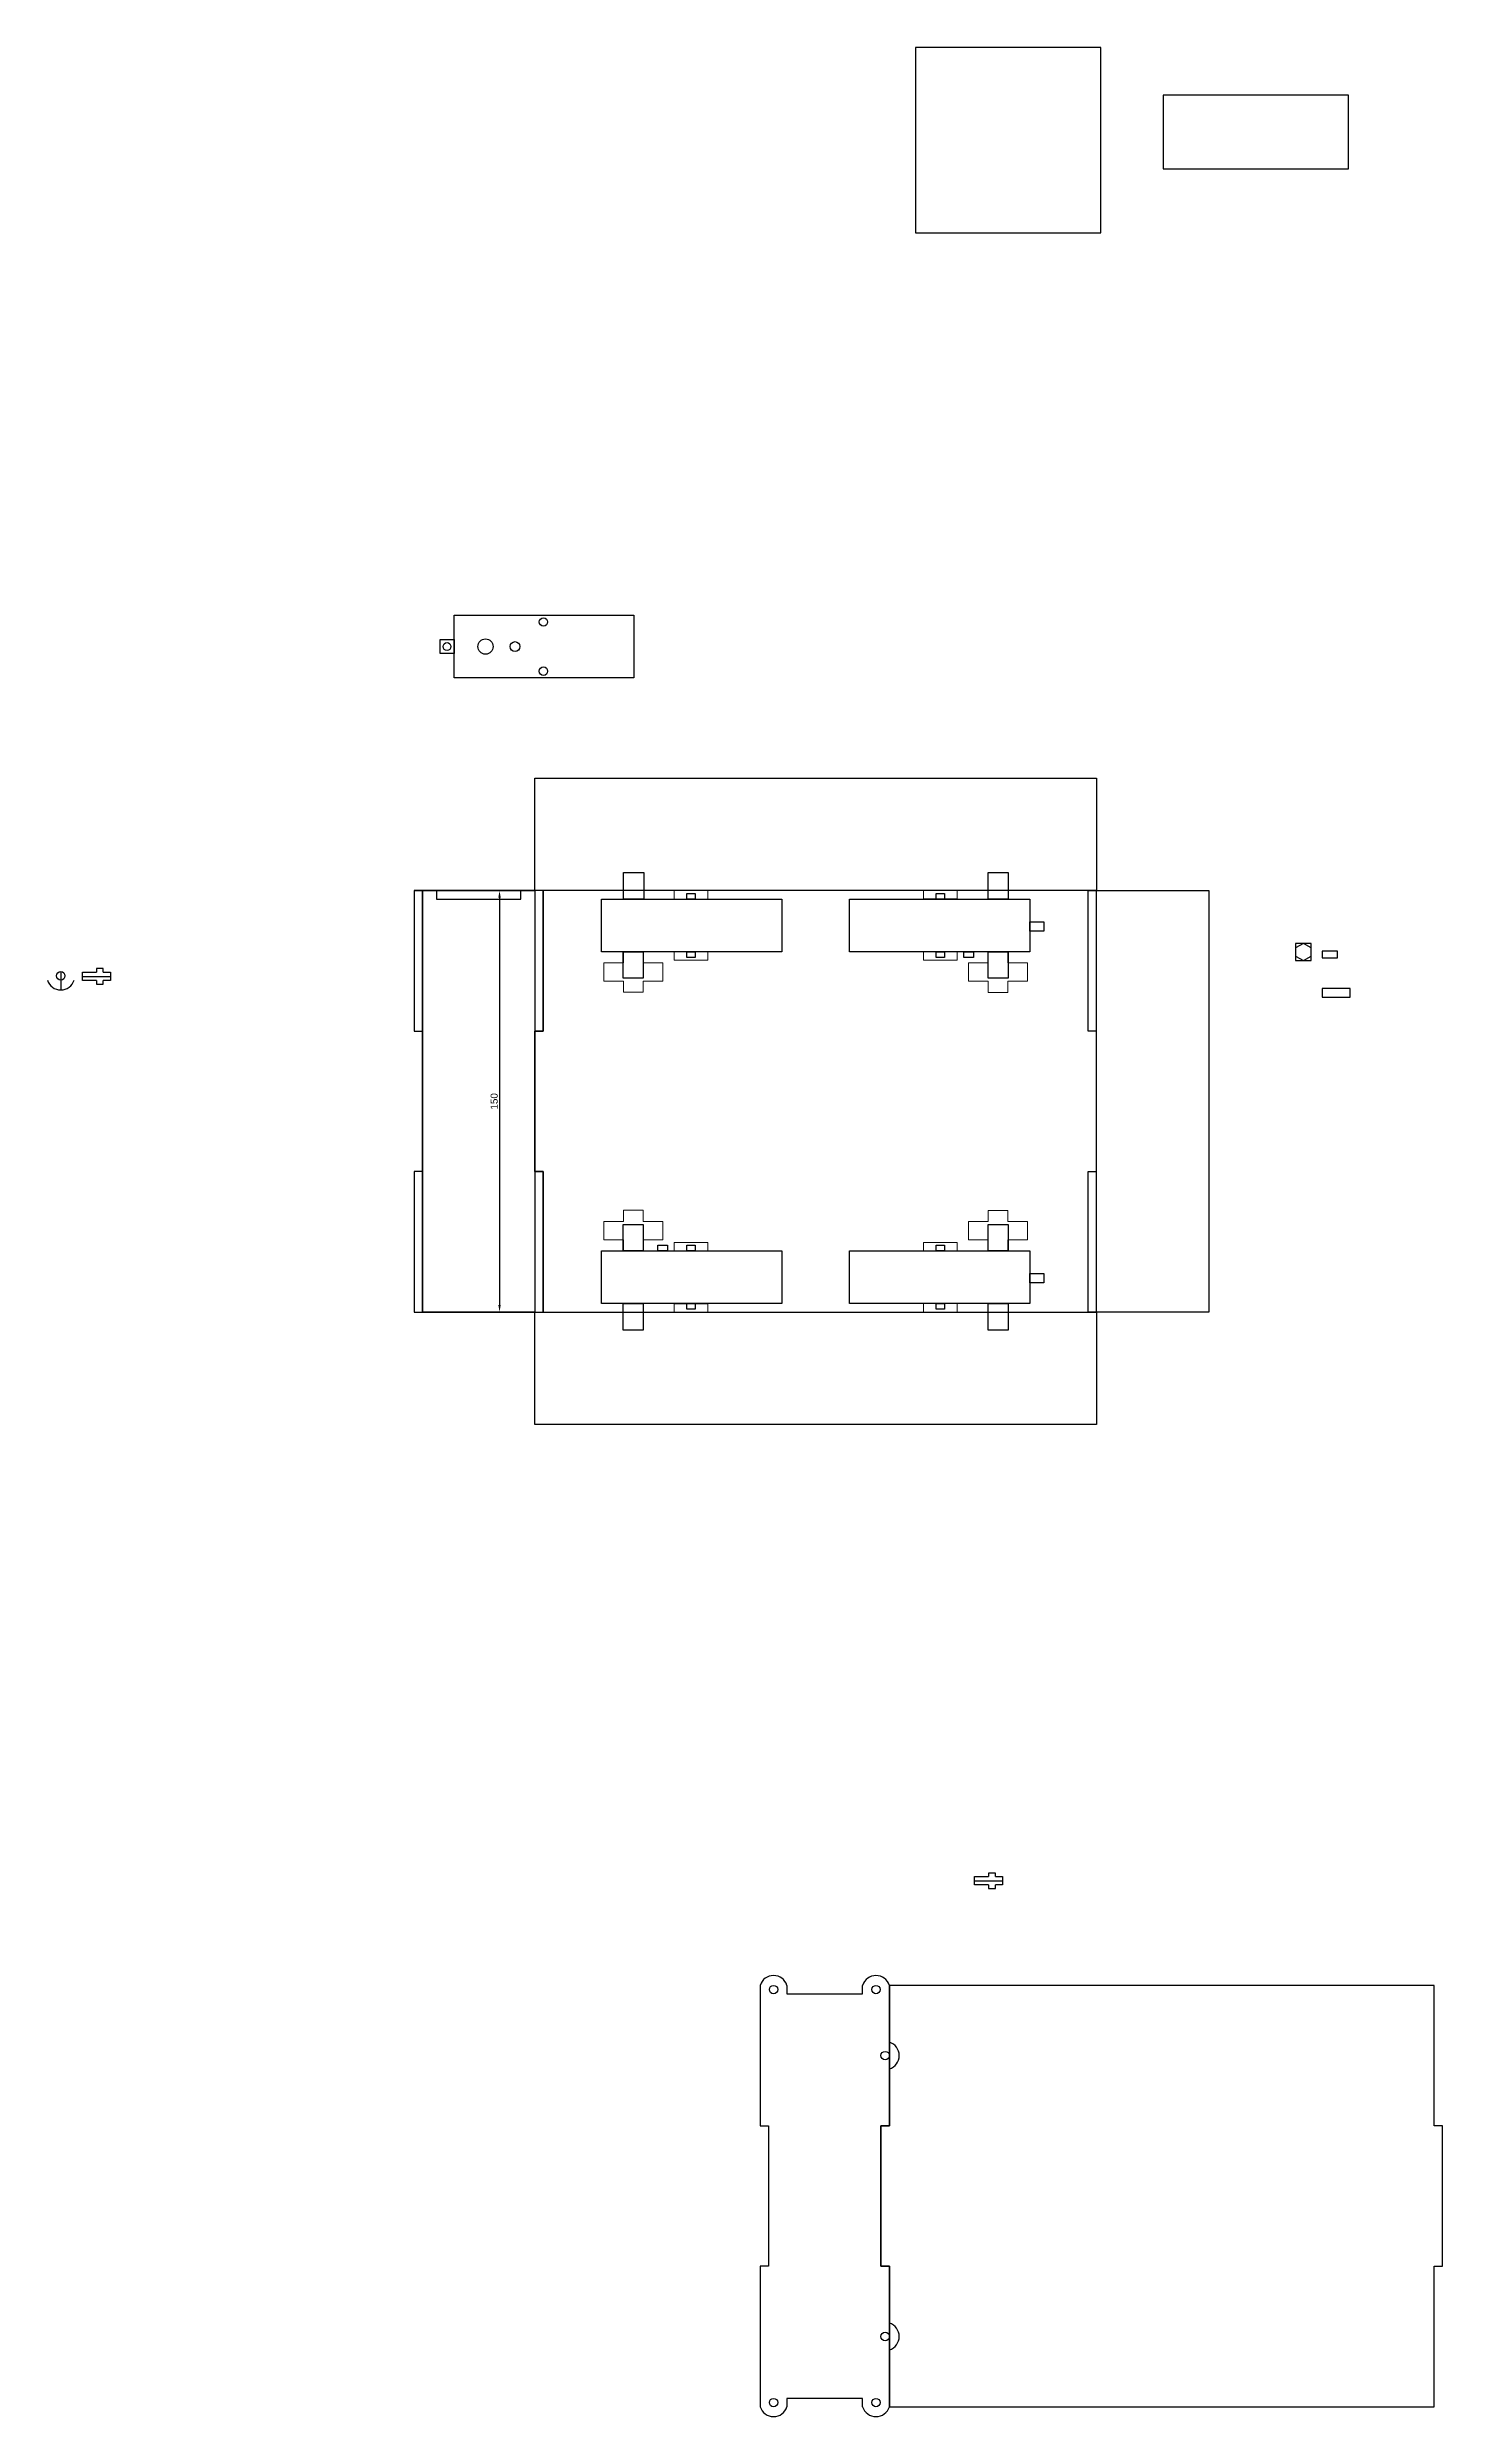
# Model space of a CAD drawing. Header units: millimetres. Extents: x 1473 to 3135, y 232 to 1758.
# Drawn here: x 1473 to 1970, y 232 to 1075 of the extents above; entities that cross this region are included whole.
import ezdxf

# ---------------------------------------------------------------- set-up
doc = ezdxf.new("R2010")
doc.units = ezdxf.units.MM
doc.layers.add('Layer 1', color=7, linetype='Continuous')
doc.styles.get("Standard").update_dxf_attribs({"font": 'arial.ttf'})
doc.dimstyles.new('ISO-25', dxfattribs={"dimtxt": 2.5, "dimasz": 2.5, "dimexe": 1.25, "dimexo": 0.625, "dimtad": 1, "dimtxsty": 'Standard', "dimcen": 2.5, "dimadec": 0, "dimazin": 0, "dimtfac": 1, "dimtmove": 0, "dimatfit": 3, "dimfxl": 1, "dimarcsym": 0})

# ---------------------------------------------------------------- blocks, each defined once
blk = doc.blocks.new('*D5')
at = {"color": 0, "lineweight": -2, "transparency": 16777216}
for p, q in [((1645.78, 775.27), (1632.59, 775.27)), ((1633.84, 772.77), (1633.84, 627.77)), ((1645.78, 625.27), (1632.59, 625.27))]:
    blk.add_line(p, q, dxfattribs=at)
at = {"color": 0, "transparency": 16777216}
for points in [[(1633.42, 772.77), (1634.25, 772.77), (1633.84, 775.27)], [(1633.42, 627.77), (1634.25, 627.77), (1633.84, 625.27)]]:
    blk.add_solid(points, dxfattribs=at)
at = {"layer": 'Defpoints', "color": 0, "transparency": 16777216}
for p in [(1646.4, 775.27), (1633.84, 625.27), (1646.4, 625.27)]:
    blk.add_point(p, dxfattribs=at)
at = {"color": 0, "transparency": 16777216, "insert": (1631.93, 700.27), "char_height": 2.5, "attachment_point": 5, "rotation": 90}
blk.add_mtext('150', dxfattribs=at)

msp = doc.modelspace()

# ---------------------------------------------------------------- linework, layer by layer
for p, q in [((1617.646, 873.279), (1628.846, 873.279)), ((1796.799, 772.274), (1784.805, 772.274)), ((1477.601, 746.428), (1477.601, 739.928)), ((1485.283, 744.758), (1495.283, 744.758)), ((1696.004, 628.271), (1707.998, 628.271)), ((1802.957, 422.85), (1812.957, 422.85))]:
    msp.add_line(p, q)
for points in [[(1781.937, 1075.394), (1781.937, 1009.394), (1847.937, 1009.394), (1847.937, 1075.394), (1781.937, 1075.394)], [(1870.133, 1058.423), (1870.133, 1032.123), (1936.133, 1032.123), (1936.133, 1058.423), (1870.133, 1058.423)], [(1612.646, 862.129), (1612.646, 864.629), (1617.646, 864.629), (1617.646, 859.629), (1612.646, 859.629), (1612.646, 862.129)], [(1646.401, 775.272), (1646.401, 815.272), (1846.401, 815.272), (1846.401, 775.272), (1646.401, 775.272)], [(1646.401, 775.272), (1646.401, 815.272), (1846.401, 815.272), (1846.401, 775.272), (1646.401, 775.272)], [(1681.577, 772.274), (1677.977, 772.274), (1677.977, 781.674), (1685.177, 781.674), (1685.177, 772.274), (1677.977, 772.274)], [(1811.401, 772.274), (1807.801, 772.274), (1807.801, 781.674), (1815.001, 781.674), (1815.001, 772.274), (1807.801, 772.274)], [(1606.401, 775.272), (1603.401, 775.272), (1603.401, 725.272), (1606.401, 725.272), (1606.401, 675.272), (1603.401, 675.272), (1603.401, 625.272), (1606.401, 625.272)], [(1603.401, 775.272), (1611.401, 775.272), (1611.401, 772.272), (1641.401, 772.272), (1641.401, 775.272), (1646.401, 775.272)], [(1606.401, 775.272), (1646.401, 775.272), (1646.401, 625.272), (1606.401, 625.272), (1606.401, 775.272)], [(1646.401, 625.272), (1649.401, 625.272), (1649.401, 675.272), (1646.401, 675.272), (1646.401, 725.272), (1649.401, 725.272), (1649.401, 775.272), (1606.401, 775.272), (1606.401, 625.272), (1646.401, 625.272)], [(1846.401, 775.272), (1646.401, 775.272), (1646.401, 625.272), (1846.401, 625.272), (1846.401, 775.272)], [(1649.401, 775.272), (1649.401, 725.272), (1646.401, 725.272), (1646.401, 675.272), (1649.401, 675.272), (1649.401, 625.272), (1843.401, 625.272), (1843.401, 675.272), (1846.401, 675.272), (1846.401, 725.272), (1843.401, 725.272), (1843.401, 775.272), (1649.401, 775.272)], [(1670.101, 753.474), (1670.101, 772.274), (1734.301, 772.274), (1734.301, 753.474), (1670.101, 753.474)], [(1702.001, 774.274), (1703.501, 774.274), (1703.501, 772.274), (1700.501, 772.274), (1700.501, 774.274), (1703.501, 774.274)], [(1822.701, 772.274), (1822.701, 753.474), (1758.501, 753.474), (1758.501, 772.274), (1822.701, 772.274)], [(1790.801, 772.274), (1789.301, 772.274), (1789.301, 774.274), (1792.301, 774.274), (1792.301, 772.274), (1789.301, 772.274)], [(1843.401, 625.272), (1843.401, 675.272), (1846.401, 675.272), (1846.401, 725.272), (1843.401, 725.272), (1843.401, 775.272), (1886.401, 775.272), (1886.401, 625.272), (1843.401, 625.272)], [(1846.401, 775.272), (1886.401, 775.272), (1886.401, 625.272), (1846.401, 625.272), (1846.401, 775.272)], [(1827.701, 762.874), (1827.701, 760.887), (1822.701, 760.887), (1822.701, 764.178), (1827.701, 764.178), (1827.701, 762.874)], [(1681.401, 753.474), (1685.001, 753.474), (1685.001, 744.074), (1677.801, 744.074), (1677.801, 753.474), (1685.001, 753.474)], [(1702.001, 753.474), (1703.501, 753.474), (1703.501, 751.474), (1700.501, 751.474), (1700.501, 753.474), (1703.501, 753.474)], [(1790.801, 751.474), (1789.301, 751.474), (1789.301, 753.474), (1792.301, 753.474), (1792.301, 751.474), (1789.301, 751.474)], [(1799.151, 751.474), (1799.151, 753.474), (1802.651, 753.474), (1802.651, 751.474), (1799.151, 751.474)], [(1811.401, 744.074), (1807.801, 744.074), (1807.801, 753.474), (1815.001, 753.474), (1815.001, 744.074), (1807.801, 744.074)], [(1917.318, 750.392), (1922.818, 750.392), (1922.818, 756.402), (1917.318, 756.402), (1917.318, 750.392)], [(1926.704, 753.718), (1926.704, 751.318), (1932.204, 751.318), (1932.204, 753.718), (1926.704, 753.718)], [(1485.283, 746.258), (1490.312, 746.258)], [(1490.312, 743.258), (1485.283, 743.258), (1485.283, 746.258)], [(1490.312, 747.508), (1490.312, 746.258)], [(1492.712, 746.258), (1492.712, 747.508), (1490.312, 747.508)], [(1490.312, 743.258), (1490.312, 742.008), (1492.712, 742.008), (1492.712, 743.258)], [(1492.712, 746.258), (1495.283, 746.258), (1495.283, 743.258), (1492.712, 743.258)], [(1926.704, 740.371), (1926.704, 737.371), (1936.704, 737.371), (1936.704, 740.371), (1926.704, 740.371)], [(1681.401, 656.471), (1685.001, 656.471), (1685.001, 647.071), (1677.801, 647.071), (1677.801, 656.471), (1685.001, 656.471)], [(1811.401, 647.071), (1807.801, 647.071), (1807.801, 656.471), (1815.001, 656.471), (1815.001, 647.071), (1807.801, 647.071)], [(1670.101, 628.271), (1670.101, 647.071), (1734.301, 647.071), (1734.301, 628.271), (1670.101, 628.271)], [(1693.651, 649.071), (1693.651, 647.071), (1690.151, 647.071), (1690.151, 649.071), (1693.651, 649.071)], [(1702.001, 649.071), (1703.501, 649.071), (1703.501, 647.071), (1700.501, 647.071), (1700.501, 649.071), (1703.501, 649.071)], [(1822.701, 647.071), (1822.701, 628.271), (1758.501, 628.271), (1758.501, 647.071), (1822.701, 647.071)], [(1790.801, 647.071), (1789.301, 647.071), (1789.301, 649.071), (1792.301, 649.071), (1792.301, 647.071), (1789.301, 647.071)], [(1827.701, 637.671), (1827.701, 635.685), (1822.701, 635.685), (1822.701, 638.975), (1827.701, 638.975), (1827.701, 637.671)], [(1646.401, 585.272), (1646.401, 625.272), (1846.401, 625.272), (1846.401, 585.272), (1646.401, 585.272)], [(1681.401, 628.271), (1685.001, 628.271), (1685.001, 618.871), (1677.801, 618.871), (1677.801, 628.271), (1685.001, 628.271)], [(1702.001, 628.271), (1703.501, 628.271), (1703.501, 626.271), (1700.501, 626.271), (1700.501, 628.271), (1703.501, 628.271)], [(1790.801, 626.271), (1789.301, 626.271), (1789.301, 628.271), (1792.301, 628.271), (1792.301, 626.271), (1789.301, 626.271)], [(1811.401, 618.871), (1807.801, 618.871), (1807.801, 628.271), (1815.001, 628.271), (1815.001, 618.871), (1807.801, 618.871)], [(1802.957, 424.35), (1807.986, 424.35)], [(1807.986, 421.35), (1802.957, 421.35), (1802.957, 424.35)], [(1807.986, 425.6), (1807.986, 424.35)], [(1810.386, 424.35), (1810.386, 425.6), (1807.986, 425.6)], [(1810.386, 424.35), (1812.957, 424.35), (1812.957, 421.35), (1810.386, 421.35)], [(1807.986, 421.35), (1807.986, 420.1), (1810.386, 420.1), (1810.386, 421.35)], [(1726.652, 385.626), (1726.652, 385.626), (1726.652, 335.626), (1729.652, 335.626), (1729.652, 285.626), (1726.652, 285.626), (1726.652, 235.626), (1726.652, 235.626)], [(1736.192, 385.626), (1736.192, 382.626), (1763.113, 382.626), (1763.113, 385.626)], [(1772.652, 235.626), (1772.652, 235.626), (1772.652, 285.626), (1769.652, 285.626), (1769.652, 335.626), (1772.652, 335.626), (1772.652, 385.626), (1772.652, 385.626)], [(1772.652, 385.626), (1772.652, 335.626), (1769.652, 335.626), (1769.652, 285.626), (1772.652, 285.626), (1772.652, 235.626), (1966.652, 235.626), (1966.652, 285.626), (1969.652, 285.626), (1969.652, 335.626), (1966.652, 335.626), (1966.652, 385.626), (1772.652, 385.626)], [(1729.652, 335.626), (1729.652, 285.626)], [(1763.113, 235.626), (1763.113, 238.626), (1736.192, 238.626), (1736.192, 235.626)]]:
    msp.add_lwpolyline(points)
for points in [[(1617.646, 850.979), (1617.646, 873.279), (1681.646, 873.279), (1681.646, 850.979)], [(1920.068, 756.402), (1917.318, 754.899), (1917.318, 751.894), (1920.068, 750.392), (1922.818, 751.894), (1922.818, 754.899)]]:
    msp.add_lwpolyline(points, close=True)
for centre, radius in [((1649.446, 870.879), 1.5), ((1615.146, 862.129), 1.4), ((1628.846, 862.129), 2.7), ((1639.346, 862.129), 1.75), ((1649.446, 853.379), 1.5), ((1477.601, 744.928), 1.5), ((1731.422, 384.126), 1.5), ((1767.883, 384.126), 1.5), ((1771.152, 360.626), 1.5), ((1771.152, 260.626), 1.5), ((1731.422, 237.126), 1.5), ((1767.883, 237.126), 1.5)]:
    msp.add_circle(centre, radius)
for centre, start, end in [((1477.601, 744.928), 197.457603, 342.542397), ((1731.422, 384.126), 17.457603, 162.542397), ((1767.883, 384.126), 17.457603, 162.542397), ((1771.152, 360.626), 287.457603, 72.542397), ((1771.152, 260.626), 287.457603, 72.542397), ((1731.422, 237.126), 197.457603, 342.542397), ((1767.883, 237.126), 197.457603, 342.542397)]:
    msp.add_arc(centre, 5, start, end)
at = {"layer": 'Layer 1', "lineweight": 0}
for points in [[(1707.998, 775.272), (1707.998, 772.274), (1695.969, 772.274), (1695.969, 775.272)], [(1796.834, 772.274), (1784.805, 772.274), (1784.805, 775.272)], [(1796.834, 775.272), (1796.834, 772.274)], [(1670.992, 749.558), (1677.977, 749.558), (1677.977, 753.58), (1684.997, 753.58), (1684.997, 749.558), (1691.982, 749.558), (1691.982, 743.067), (1684.997, 743.067), (1684.997, 739.08), (1677.977, 739.08), (1677.977, 743.067), (1670.992, 743.067), (1670.992, 749.558)], [(1695.969, 753.474), (1707.998, 753.474), (1707.998, 750.475), (1695.969, 750.475), (1695.969, 753.474)], [(1796.834, 750.475), (1784.805, 750.475), (1784.805, 753.474), (1796.834, 753.474), (1796.834, 750.475)], [(1821.811, 743.067), (1814.826, 743.067), (1814.826, 739.045), (1807.806, 739.045), (1807.806, 743.067), (1800.821, 743.067), (1800.821, 749.558), (1807.806, 749.558), (1807.806, 753.544), (1814.826, 753.544), (1814.826, 749.558), (1821.811, 749.558), (1821.811, 743.067)], [(1670.992, 657.478), (1677.977, 657.478), (1677.977, 661.5), (1684.997, 661.5), (1684.997, 657.478), (1691.982, 657.478), (1691.982, 650.987), (1684.997, 650.987), (1684.997, 647), (1677.977, 647), (1677.977, 650.987), (1670.992, 650.987), (1670.992, 657.478)], [(1821.811, 650.987), (1814.826, 650.987), (1814.826, 646.965), (1807.806, 646.965), (1807.806, 650.987), (1800.821, 650.987), (1800.821, 657.478), (1807.806, 657.478), (1807.806, 661.464), (1814.826, 661.464), (1814.826, 657.478), (1821.811, 657.478), (1821.811, 650.987)], [(1695.969, 650.07), (1707.998, 650.07), (1707.998, 647.071), (1695.969, 647.071), (1695.969, 650.07)], [(1796.834, 647.071), (1784.805, 647.071), (1784.805, 650.07), (1796.834, 650.07), (1796.834, 647.071)], [(1695.969, 625.272), (1695.969, 628.271)], [(1695.969, 628.271), (1707.998, 628.271), (1707.998, 625.272)], [(1784.805, 625.272), (1784.805, 628.271), (1796.834, 628.271), (1796.834, 625.272)]]:
    msp.add_lwpolyline(points, dxfattribs=at)

# ---------------------------------------------------------------- dimensions: what is measured, and where the dimension line sits
dim = msp.add_linear_dim(base=(1633.835, 625.272), p1=(1646.401, 775.272), p2=(1646.401, 625.272), angle=90, dimstyle='ISO-25')
dim.commit()
dim.dimension.update_dxf_attribs({"geometry": '*D5', "text_midpoint": (1631.934, 700.272)})

doc.saveas('drawing.dxf')
